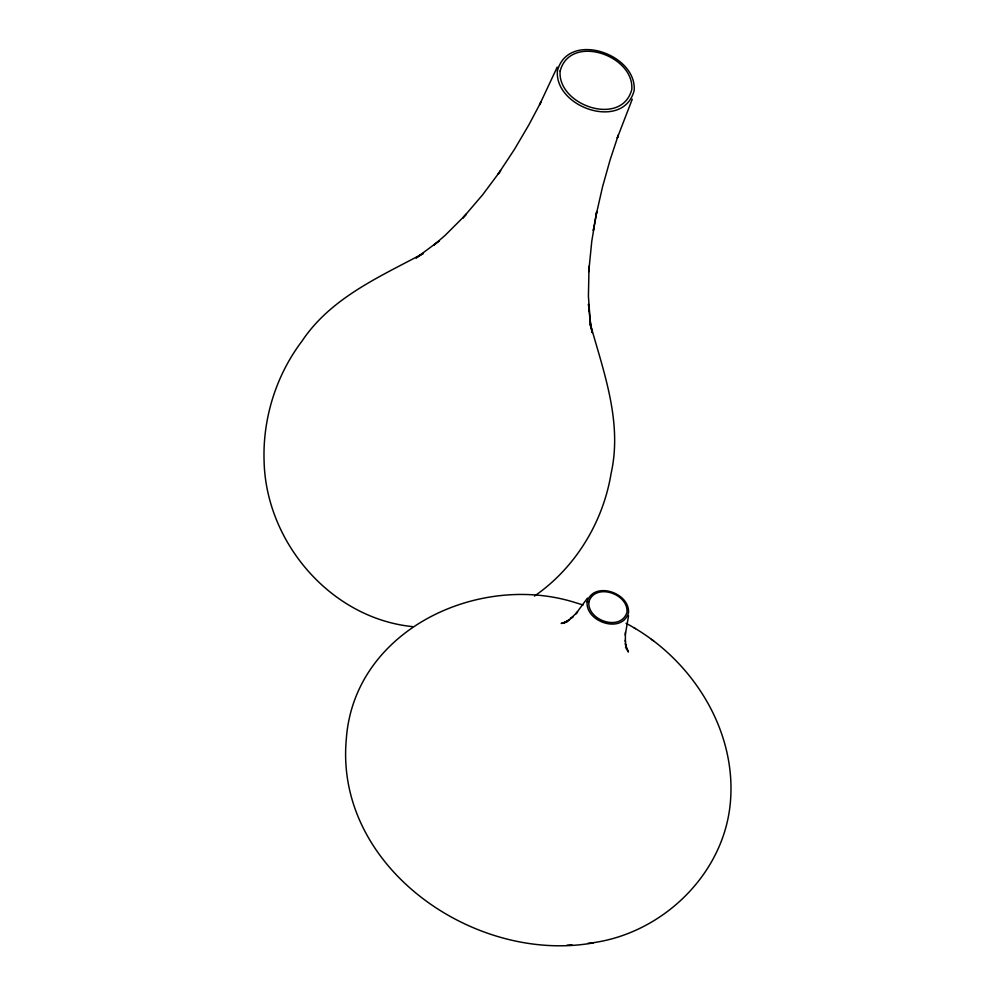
<?xml version="1.0" encoding="UTF-8"?>
<svg xmlns="http://www.w3.org/2000/svg" width="995" height="995" viewBox="0 0 995 995"><rect width="100%" height="100%" fill="white"/><g stroke="black" fill="none" stroke-linecap="round" stroke-linejoin="round"><path stroke-width="1.49" d="M594.065 226.226L593.294 230.554L596.739 211.574L591.776 241.188L588.741 271.685L589.04 266.212L588.418 296.286L590.607 326.273L588.505 304.147L589.177 311.311M625.258 635.009L628.566 615.718M596.005 215.604L602.535 186.849L610.122 159.859L618.343 134.997L617.273 138.031L632.273 99.177M557.225 67.088L539.551 104.823L541.006 101.963L528.731 125.121L514.477 149.325L498.221 173.976L500.622 170.655L482.65 194.771L462.7 218.104L466.419 214.099L445.088 235.392L433.708 245.267L439.205 240.852L416.059 258.003L423.422 253.339C379.369 276.996 330.738 297.891 301.92 341.223C275.963 375.501 262.493 418.895 264.11 461.854C266.287 542.673 330.837 618.243 412.428 626.614M587.46 598.107L575.744 613.94L577.573 611.975L570.558 618.641L573.058 616.763L566.143 621.8L569.476 619.96L562.834 623.193L567.113 621.626L561.168 623.467L566.565 622.198M534.452 596.067C575.309 567.896 603.119 522.213 611.104 473.409C622.522 422.402 603.865 372.627 590.383 324.258L592.137 332.641L589.886 318.562M587.722 943.372C659.212 935.922 722.793 876.806 730.181 804.383C737.78 729.832 690.866 657.434 626.054 623.318M583.058 604.997L574.451 602.336C477.874 572.262 354.12 630.432 346.322 738.875C334.357 867.031 474.379 964.205 593.517 942.85M566.976 945.25L571.963 944.802M633.927 627.671L635.432 628.666M651.364 639.387L653.628 640.892M625.507 647.272L628.417 652.024L625.146 643.603M625.494 644.822L626.203 647.285L625.246 640.208M625.37 632.322L625.395 641.887M587.112 601.801C585.346 622.012 621.974 634.201 628.492 612.92C630.245 592.697 593.617 580.508 587.112 601.801M588.841 601.925C587.137 620.569 620.855 631.875 626.962 612.311C628.666 593.667 594.948 582.373 588.841 601.925M557.387 70.919C554.439 107.622 623.467 131.166 634.151 90.545C637.098 53.842 568.083 30.285 557.387 70.919M560.135 71.043C557.237 105.333 621.614 127.41 631.763 89.587C634.648 55.31 570.284 33.233 560.135 71.043"/></g></svg>
